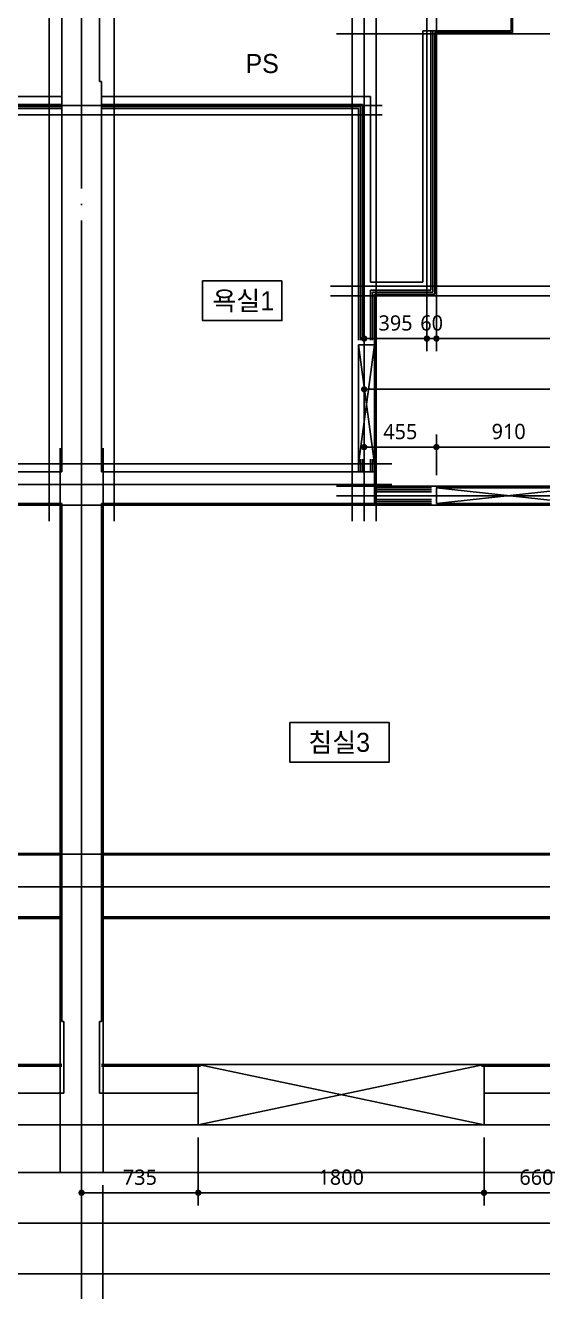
# Model space of a CAD drawing. Header units: millimetres. Extents: x 0 to 92204, y -190080 to 23760.
# Drawn here: x 58078 to 61336, y -67121 to -59140 of the extents above; entities that cross this region are included whole.
import ezdxf
from ezdxf.enums import TextEntityAlignment as Align
from ezdxf.xclip import XClip

# ---------------------------------------------------------------- set-up
doc = ezdxf.new("R2010")
doc.units = ezdxf.units.MM
doc.header["$LTSCALE"] = 100
doc.header["$XCLIPFRAME"] = 0
for name, pattern in [('AUDIT_D_220706163347-0', [0]), ('CEN', [62, 60, -1, 0, -1]), ('HIDDEN', [9.525, 6.35, -3.175])]:
    doc.linetypes.add(name, pattern=pattern)
doc.layers.get('defpoints').update_dxf_attribs({"color": 139})
for name, color, linetype in [('AA-XXXX-DIMS', 7, 'Continuous'), ('CEN_CON', 1, 'CEN'), ('CEN_WALL', 12, 'CEN'), ('CONC', 2, 'Continuous'), ('DIM', 7, 'AUDIT_D_220706163347-0'), ('ELE3_CON', 7, 'Continuous'), ('MC', 135, 'Continuous'), ('ROM', 7, 'AUDIT_D_220706163347-0'), ('WAL_DRY', 7, 'Continuous'), ('실명', 3, 'AUDIT_D_220706163347-0'), ('실명박스', 7, 'AUDIT_D_220706163347-0'), ('창호-open', 4, 'Continuous'), ('확장', 8, 'HIDDEN')]:
    doc.layers.add(name, color=color, linetype=linetype)
doc.layers.add('AA-XXXX-MC', color=153, linetype='AUDIT_D_220706163347-0', plot=False)
doc.styles.add('HAUD01', font='Dotum.ttf')
doc.styles.add('맑은 고딕', font='malgun.ttf')
doc.styles.add('맑은고딕', font='malgun.ttf', dxfattribs={"width": 0.9})
doc.dimstyles.new('DIM_40', dxfattribs={"dimscale": 40, "dimtxt": 3, "dimasz": 1, "dimexe": 2, "dimexo": 2, "dimgap": 1, "dimtad": 1, "dimdec": 0, "dimzin": 0, "dimdsep": 46, "dimtxsty": '맑은고딕', "dimblk1": 'DIMDOT', "dimblk2": 'DIMDOT', "dimsah": 1, "dimcen": 0.09, "dimdle": 2, "dimclrd": 7, "dimclre": 7, "dimclrt": 3, "dimadec": 0, "dimazin": 0, "dimtfac": 1, "dimtdec": 0, "dimtix": 1, "dimtmove": 2, "dimatfit": 3, "dimldrblk": 'DIMDOT', "dimfxl": 2, "dimtolj": 1, "dimtzin": 0, "dimarcsym": 0})
doc.dimstyles.new('MCDIM_40', dxfattribs={"dimscale": 40, "dimtxt": 3, "dimasz": 1, "dimexe": 2, "dimexo": 2, "dimgap": 1, "dimtad": 1, "dimdec": 0, "dimzin": 0, "dimdsep": 46, "dimtxsty": '맑은고딕', "dimblk1": 'ARCHTICK', "dimblk2": 'ARCHTICK', "dimsah": 1, "dimcen": 0.09, "dimdle": 2, "dimclrd": 7, "dimclre": 7, "dimclrt": 3, "dimadec": 0, "dimazin": 0, "dimtfac": 1, "dimtdec": 0, "dimtix": 1, "dimtmove": 2, "dimatfit": 3, "dimldrblk": 'ARCHTICK', "dimfxl": 1, "dimtolj": 1, "dimtzin": 0, "dimarcsym": 0})
doc.dimstyles.new('NDIM40-in', dxfattribs={"dimscale": 40, "dimtxt": 2.4, "dimasz": 1, "dimexe": 2, "dimexo": 2, "dimgap": 1.2, "dimtad": 1, "dimdec": 0, "dimrnd": 0.25, "dimzin": 0, "dimdsep": 46, "dimtxsty": '맑은 고딕', "dimblk": 'DOT', "dimcen": 5, "dimclrd": 256, "dimclre": 256, "dimclrt": 3, "dimadec": 0, "dimazin": 0, "dimtfac": 1, "dimtdec": 0, "dimtix": 1, "dimtmove": 2, "dimatfit": 1, "dimldrblk": 'DIMDOT', "dimfxl": 0, "dimtolj": 1, "dimtzin": 0, "dimarcsym": 0})

# ---------------------------------------------------------------- blocks, each defined once
blk = doc.blocks.new('U-84B(확장)')
at = {"layer": 'CEN_CON'}
for p, q in [((0, -300), (0, 7375)), ((0, 4035), (1955, 4035)), ((0, 0), (15500, 0))]:
    blk.add_line(p, q, dxfattribs=at)
at = {"layer": 'CEN_WALL'}
for p, q in [((1780, 7375), (1780, 3805)), ((2175, 5125), (2175, 7375)), ((0, 6425), (1894, 6425)), ((6925, 5285), (1567.2, 5285)), ((6275, 3965), (1605, 3965)), ((0, 1500), (10995, 1500))]:
    blk.add_line(p, q, dxfattribs=at)
at = {"layer": 'CONC'}
for p, q in [((112, 6575), (112, 7025)), ((112, 6575), (125, 6575)), ((125, 4115), (125, 6575)), ((125, 4115), (1845, 4115)), ((1845, 4115), (1845, 3915)), ((125, 650), (125, 3915)), ((125, 3915), (1845, 3915)), ((112, 650), (112, 200)), ((112, 650), (125, 650)), ((112, 200), (735, 200)), ((735, 200), (735, 0)), ((2535, 200), (3705, 200)), ((2535, 200), (2535, 0)), ((0, 0), (735, 0)), ((2535, 0), (3705, 0))]:
    blk.add_line(p, q, dxfattribs=at)
at = {"layer": 'ELE3_CON'}
blk.add_line((2535, 0), (735, 0), dxfattribs=at)
at = {"layer": 'MC'}
for p, q in [((205, 7375), (205, 3805)), ((1705, 7375), (1705, 3805)), ((1855, 7375), (1855, 3805)), ((2235, 5125), (2235, 7375)), ((6925, 6875), (1605, 6875)), ((0, 6365), (1894, 6365)), ((6925, 5225), (1567.2, 5225)), ((135, -300), (135, 4265)), ((0, 4165), (1955, 4165)), ((6275, 4025), (1605, 4025)), ((6275, 3905), (0, 3905)), ((0, 1705), (10995, 1705))]:
    blk.add_line(p, q, dxfattribs=at)
at = {"layer": 'WAL_DRY'}
for p, q in [((2705, 6895), (2705, 7175)), ((2715, 6885), (2715, 7175)), ((2150, 5310), (2150, 6895)), ((2212.5, 6895), (2150, 6895)), ((2200, 5260), (2200, 6895)), ((2212.5, 5247.5), (2212.5, 6895)), ((2705, 6895), (2212.5, 6895)), ((2715, 6885), (2225, 6885)), ((2225, 5235), (2225, 6885)), ((125, 6480), (1820, 6480)), ((1820, 6480), (1820, 5310)), ((125, 6430), (1770, 6430)), ((125, 6417.5), (1757.5, 6417.5)), ((125, 6405), (1745, 6405)), ((1745, 6405), (1745, 4945)), ((1757.5, 6417.5), (1757.5, 4945)), ((1770, 6430), (1770, 4945)), ((2150, 5310), (1820, 5310)), ((1820, 5260), (1820, 4945)), ((2200, 5260), (1820, 5260)), ((1832.5, 5247.5), (1832.5, 4945)), ((2212.5, 5247.5), (1832.5, 5247.5)), ((1845, 5235), (1845, 4915)), ((2225, 5235), (1845, 5235)), ((1745, 4195), (1745, 4115)), ((1757.5, 4195), (1757.5, 4115)), ((1770, 4195), (1770, 4115)), ((1820, 4195), (1820, 4115)), ((1832.5, 4195), (1832.5, 4115)), ((1845, 4195), (1845, 4115)), ((2205, 4015), (1845, 4015)), ((2205, 4002.5), (1845, 4002.5)), ((2205, 3990), (1845, 3990)), ((2205, 3940), (1845, 3940)), ((2205, 3927.5), (1845, 3927.5)), ((2205, 3915), (1845, 3915)), ((125, 380), (750, 380)), ((125, 370), (750, 370)), ((2520, 380), (3720, 380)), ((2520, 370), (3720, 370))]:
    blk.add_line(p, q, dxfattribs=at)
at = {"layer": '확장', "ltscale": 0.5, "const_width": 20, "flags": 128}
for points in [[(10685, 1705), (125, 1705)], [(10685, 1305), (125, 1305)]]:
    blk.add_lwpolyline(points, dxfattribs=at)
blk = doc.blocks.new('U-84A(확장)2')
at = {"layer": 'CEN_CON'}
for p, q in [((0, -300), (0, 7375)), ((0, 4035), (1955, 4035)), ((0, 0), (15235, 0))]:
    blk.add_line(p, q, dxfattribs=at)
at = {"layer": 'CEN_WALL'}
for p, q in [((0, 6425), (1894, 6425)), ((0, 1500), (10995, 1500))]:
    blk.add_line(p, q, dxfattribs=at)
at = {"layer": 'CONC'}
for p, q in [((125, 4115), (125, 7025)), ((125, 4115), (1845, 4115)), ((125, 650), (125, 3915)), ((125, 3915), (1845, 3915)), ((112, 650), (112, 200)), ((112, 650), (125, 650)), ((112, 200), (735, 200)), ((0, 0), (735, 0))]:
    blk.add_line(p, q, dxfattribs=at)
at = {"layer": 'MC'}
for p, q in [((205, 7375), (205, 3805)), ((0, 6365), (1894, 6365)), ((135, -300), (135, 4265)), ((0, 4165), (1955, 4165)), ((6275, 3905), (0, 3905)), ((0, 1705), (10995, 1705))]:
    blk.add_line(p, q, dxfattribs=at)
at = {"layer": 'WAL_DRY'}
for p, q in [((125, 6480), (1770, 6480)), ((125, 6430), (1770, 6430)), ((125, 6417.5), (1757.5, 6417.5)), ((125, 6405), (1745, 6405)), ((125, 380), (750, 380)), ((125, 370), (750, 370))]:
    blk.add_line(p, q, dxfattribs=at)
at = {"layer": '확장', "ltscale": 0.5, "const_width": 20, "flags": 128}
for points in [[(10685, 1705), (125, 1705)], [(10685, 1305), (125, 1305)]]:
    blk.add_lwpolyline(points, dxfattribs=at)
blk = doc.blocks.new('DIMDOT')
at = {"layer": 'AA-XXXX-DIMS'}
for p, q in [((-1.5, 0), (1.5, 0)), ((0, -1.5), (0, 1.5))]:
    blk.add_line(p, q, dxfattribs=at)
for radius in [0.5, 0.25]:
    blk.add_circle((0, 0), radius, dxfattribs=at)
blk = doc.blocks.new('*D2776')
at = {"layer": 'defpoints', "color": 0, "transparency": 16777216}
for p in [(8278.2, -90129), (23178.2, -90129), (23178.2, -91729)]:
    blk.add_point(p, dxfattribs=at)
at = {"layer": 'DIM', "color": 7, "lineweight": -2, "transparency": 16777216}
for p, q in [((8278.2, -90209), (8278.2, -91809)), ((23178.2, -90209), (23178.2, -91809)), ((8318.2, -91729), (23138.2, -91729))]:
    blk.add_line(p, q, dxfattribs=at)
at = {"layer": 'DIM', "color": 7, "lineweight": -2, "transparency": 16777216, "xscale": 40, "yscale": 40, "zscale": 40, "rotation": 180}
blk.add_blockref('DIMDOT', (8278.2, -91729), dxfattribs=at)
at = {"layer": 'DIM', "color": 7, "lineweight": -2, "transparency": 16777216, "xscale": 40, "yscale": 40, "zscale": 40}
blk.add_blockref('DIMDOT', (23178.2, -91729), dxfattribs=at)
at = {"layer": 'DIM', "color": 3, "transparency": 16777216, "insert": (15728.2, -91628.9), "char_height": 120, "attachment_point": 5, "style": 'HAUD01'}
blk.add_mtext('\\A1;14900', dxfattribs=at)
blk = doc.blocks.new('*D2777')
at = {"layer": 'defpoints', "color": 0, "transparency": 16777216}
for p in [(8278.2, -90129), (11473.2, -90129), (11473.2, -91409)]:
    blk.add_point(p, dxfattribs=at)
at = {"layer": 'DIM', "color": 7, "lineweight": -2, "transparency": 16777216}
for p, q in [((8278.2, -90209), (8278.2, -91489)), ((11473.2, -90209), (11473.2, -91489)), ((8318.2, -91409), (11433.2, -91409))]:
    blk.add_line(p, q, dxfattribs=at)
at = {"layer": 'DIM', "color": 7, "lineweight": -2, "transparency": 16777216, "xscale": 40, "yscale": 40, "zscale": 40, "rotation": 180}
blk.add_blockref('DIMDOT', (8278.2, -91409), dxfattribs=at)
at = {"layer": 'DIM', "color": 7, "lineweight": -2, "transparency": 16777216, "xscale": 40, "yscale": 40, "zscale": 40}
blk.add_blockref('DIMDOT', (11473.2, -91409), dxfattribs=at)
at = {"layer": 'DIM', "color": 3, "transparency": 16777216, "insert": (9875.7, -91308.9), "char_height": 120, "attachment_point": 5, "style": 'HAUD01'}
blk.add_mtext('\\A1;3195', dxfattribs=at)
blk = doc.blocks.new('_ArchTick')
at = {"color": 0, "linetype": 'ByBlock', "const_width": 0.15}
blk.add_lwpolyline([(-0.5, -0.5), (0.5, 0.5)], dxfattribs=at)
blk = doc.blocks.new('*D2781')
at = {"layer": 'defpoints', "color": 0, "transparency": 16777216}
for p in [(8278.2, -90129), (8413.2, -90129), (8413.2, -91089)]:
    blk.add_point(p, dxfattribs=at)
at = {"layer": 'DIM', "color": 7, "lineweight": -2, "transparency": 16777216}
for p, q in [((8278.2, -90209), (8278.2, -91169)), ((8413.2, -90209), (8413.2, -91169)), ((8278.2, -91089), (8238.2, -91089)), ((8278.2, -91089), (8413.2, -91089)), ((8413.2, -91089), (8453.2, -91089))]:
    blk.add_line(p, q, dxfattribs=at)
at = {"layer": 'DIM', "color": 7, "lineweight": -2, "transparency": 16777216, "xscale": 40, "yscale": 40, "zscale": 40}
blk.add_blockref('_ArchTick', (8278.2, -91089), dxfattribs=at)
at = {"layer": 'DIM', "color": 7, "lineweight": -2, "transparency": 16777216, "xscale": 40, "yscale": 40, "zscale": 40, "rotation": 180}
blk.add_blockref('_ArchTick', (8413.2, -91089), dxfattribs=at)
at = {"layer": 'DIM', "color": 3, "transparency": 16777216, "insert": (8345.7, -90988.9), "char_height": 120, "attachment_point": 5, "style": 'HAUD01'}
blk.add_mtext('\\A1;135', dxfattribs=at)
blk = doc.blocks.new('*D2782')
at = {"layer": 'defpoints', "color": 0, "transparency": 16777216}
for p in [(8413.2, -90129), (11413.2, -90129), (11413.2, -91089)]:
    blk.add_point(p, dxfattribs=at)
at = {"layer": 'DIM', "color": 7, "lineweight": -2, "transparency": 16777216}
for p, q in [((8413.2, -90209), (8413.2, -91169)), ((11413.2, -90209), (11413.2, -91169)), ((8333.2, -91089), (11493.2, -91089))]:
    blk.add_line(p, q, dxfattribs=at)
at = {"layer": 'DIM', "color": 7, "lineweight": -2, "transparency": 16777216, "xscale": 40, "yscale": 40, "zscale": 40, "rotation": 180}
blk.add_blockref('_ArchTick', (8413.2, -91089), dxfattribs=at)
at = {"layer": 'DIM', "color": 7, "lineweight": -2, "transparency": 16777216, "xscale": 40, "yscale": 40, "zscale": 40}
blk.add_blockref('_ArchTick', (11413.2, -91089), dxfattribs=at)
at = {"layer": 'DIM', "color": 3, "transparency": 16777216, "insert": (9913.2, -90988.9), "char_height": 120, "attachment_point": 5, "style": 'HAUD01'}
blk.add_mtext('\\A1;3000', dxfattribs=at)
blk = doc.blocks.new('_Dot')
at = {"color": 0, "linetype": 'ByBlock', "lineweight": -2}
blk.add_line((-0.5, 0), (-1, 0), dxfattribs=at)
at = {"color": 0, "linetype": 'ByBlock', "const_width": 0.5}
blk.add_lwpolyline([(-0.25, 0, 1), (0.25, 0, 1)], format="xyb", close=True, dxfattribs=at)
blk = doc.blocks.new('*D712')
at = {"layer": 'defpoints', "color": 0, "transparency": 16777216}
for p in [(58432.2, -66069), (59167.2, -66069), (59167.2, -66497.8)]:
    blk.add_point(p, dxfattribs=at)
at = {"layer": 'DIM', "lineweight": -2, "transparency": 16777216}
for p, q in [((58432.2, -66149), (58432.2, -66577.8)), ((59167.2, -66149), (59167.2, -66577.8)), ((58472.2, -66497.8), (59127.2, -66497.8))]:
    blk.add_line(p, q, dxfattribs=at)
at = {"layer": 'DIM', "lineweight": -2, "transparency": 16777216, "xscale": 40, "yscale": 40, "zscale": 40, "rotation": 180}
blk.add_blockref('_Dot', (58432.2, -66497.8), dxfattribs=at)
at = {"layer": 'DIM', "lineweight": -2, "transparency": 16777216, "xscale": 40, "yscale": 40, "zscale": 40}
blk.add_blockref('_Dot', (59167.2, -66497.8), dxfattribs=at)
at = {"layer": 'DIM', "color": 3, "transparency": 16777216, "insert": (58799.7, -66400.2), "char_height": 96, "attachment_point": 5, "style": '맑은 고딕'}
blk.add_mtext('\\A1;735', dxfattribs=at)
blk = doc.blocks.new('*D713')
at = {"layer": 'defpoints', "color": 0, "transparency": 16777216}
for p in [(59167.2, -66069), (60967.2, -66069), (60967.2, -66497.8)]:
    blk.add_point(p, dxfattribs=at)
at = {"layer": 'DIM', "lineweight": -2, "transparency": 16777216}
for p, q in [((59167.2, -66149), (59167.2, -66577.8)), ((60967.2, -66149), (60967.2, -66577.8)), ((59207.2, -66497.8), (60927.2, -66497.8))]:
    blk.add_line(p, q, dxfattribs=at)
at = {"layer": 'DIM', "lineweight": -2, "transparency": 16777216, "xscale": 40, "yscale": 40, "zscale": 40, "rotation": 180}
blk.add_blockref('_Dot', (59167.2, -66497.8), dxfattribs=at)
at = {"layer": 'DIM', "lineweight": -2, "transparency": 16777216, "xscale": 40, "yscale": 40, "zscale": 40}
blk.add_blockref('_Dot', (60967.2, -66497.8), dxfattribs=at)
at = {"layer": 'DIM', "color": 3, "transparency": 16777216, "insert": (60067.2, -66399.9), "char_height": 96, "attachment_point": 5, "style": '맑은 고딕'}
blk.add_mtext('\\A1;1800', dxfattribs=at)
blk = doc.blocks.new('*D722')
at = {"layer": 'defpoints', "color": 0, "transparency": 16777216}
for p in [(60967.2, -66069), (61627.2, -66069), (61627.2, -66497.8)]:
    blk.add_point(p, dxfattribs=at)
at = {"layer": 'DIM', "lineweight": -2, "transparency": 16777216}
for p, q in [((60967.2, -66149), (60967.2, -66577.8)), ((61627.2, -66149), (61627.2, -66577.8)), ((61007.2, -66497.8), (61587.2, -66497.8))]:
    blk.add_line(p, q, dxfattribs=at)
at = {"layer": 'DIM', "lineweight": -2, "transparency": 16777216, "xscale": 40, "yscale": 40, "zscale": 40, "rotation": 180}
blk.add_blockref('_Dot', (60967.2, -66497.8), dxfattribs=at)
at = {"layer": 'DIM', "lineweight": -2, "transparency": 16777216, "xscale": 40, "yscale": 40, "zscale": 40}
blk.add_blockref('_Dot', (61627.2, -66497.8), dxfattribs=at)
at = {"layer": 'DIM', "color": 3, "transparency": 16777216, "insert": (61297.2, -66400.2), "char_height": 96, "attachment_point": 5, "style": '맑은 고딕'}
blk.add_mtext('\\A1;660', dxfattribs=at)
blk = doc.blocks.new('*D718')
at = {"layer": 'defpoints', "color": 0, "transparency": 16777216}
for p in [(60212.2, -60844), (60607.2, -60844), (60607.2, -61113.7)]:
    blk.add_point(p, dxfattribs=at)
at = {"layer": 'DIM', "lineweight": -2, "transparency": 16777216}
for p, q in [((60212.2, -60924), (60212.2, -61193.7)), ((60607.2, -60924), (60607.2, -61193.7)), ((60252.2, -61113.7), (60567.2, -61113.7))]:
    blk.add_line(p, q, dxfattribs=at)
at = {"layer": 'DIM', "lineweight": -2, "transparency": 16777216, "xscale": 40, "yscale": 40, "zscale": 40, "rotation": 180}
blk.add_blockref('_Dot', (60212.2, -61113.7), dxfattribs=at)
at = {"layer": 'DIM', "lineweight": -2, "transparency": 16777216, "xscale": 40, "yscale": 40, "zscale": 40}
blk.add_blockref('_Dot', (60607.2, -61113.7), dxfattribs=at)
at = {"layer": 'DIM', "color": 3, "transparency": 16777216, "insert": (60409.7, -61016.1), "char_height": 96, "attachment_point": 5, "style": '맑은 고딕'}
blk.add_mtext('\\A1;395', dxfattribs=at)
blk = doc.blocks.new('*D719')
at = {"layer": 'defpoints', "color": 0, "transparency": 16777216}
for p in [(60607.2, -60844), (60667.2, -60844), (60667.2, -61113.7)]:
    blk.add_point(p, dxfattribs=at)
at = {"layer": 'DIM', "lineweight": -2, "transparency": 16777216}
for p, q in [((60607.2, -60924), (60607.2, -61193.7)), ((60667.2, -60924), (60667.2, -61193.7)), ((60567.2, -61113.7), (60527.2, -61113.7)), ((60607.2, -61113.7), (60667.2, -61113.7)), ((60707.2, -61113.7), (60747.2, -61113.7))]:
    blk.add_line(p, q, dxfattribs=at)
at = {"layer": 'DIM', "lineweight": -2, "transparency": 16777216, "xscale": 40, "yscale": 40, "zscale": 40}
blk.add_blockref('_Dot', (60607.2, -61113.7), dxfattribs=at)
at = {"layer": 'DIM', "lineweight": -2, "transparency": 16777216, "xscale": 40, "yscale": 40, "zscale": 40, "rotation": 180}
blk.add_blockref('_Dot', (60667.2, -61113.7), dxfattribs=at)
at = {"layer": 'DIM', "color": 3, "transparency": 16777216, "insert": (60637.2, -61016.1), "char_height": 96, "attachment_point": 5, "style": '맑은 고딕'}
blk.add_mtext('\\A1;60', dxfattribs=at)
blk = doc.blocks.new('*D720')
at = {"layer": 'defpoints', "color": 0, "transparency": 16777216}
for p in [(60667.2, -60844), (63067.2, -60844), (63067.2, -61113.7)]:
    blk.add_point(p, dxfattribs=at)
at = {"layer": 'DIM', "lineweight": -2, "transparency": 16777216}
for p, q in [((60667.2, -60924), (60667.2, -61193.7)), ((63067.2, -60924), (63067.2, -61193.7)), ((60707.2, -61113.7), (63027.2, -61113.7))]:
    blk.add_line(p, q, dxfattribs=at)
at = {"layer": 'DIM', "lineweight": -2, "transparency": 16777216, "xscale": 40, "yscale": 40, "zscale": 40, "rotation": 180}
blk.add_blockref('_Dot', (60667.2, -61113.7), dxfattribs=at)
at = {"layer": 'DIM', "lineweight": -2, "transparency": 16777216, "xscale": 40, "yscale": 40, "zscale": 40}
blk.add_blockref('_Dot', (63067.2, -61113.7), dxfattribs=at)
at = {"layer": 'DIM', "color": 3, "transparency": 16777216, "insert": (61867.2, -61016.1), "char_height": 96, "attachment_point": 5, "style": '맑은 고딕'}
blk.add_mtext('\\A1;2400', dxfattribs=at)
blk = doc.blocks.new('*D738')
at = {"layer": 'defpoints', "color": 0, "transparency": 16777216}
for p in [(60212.2, -60844), (65147.2, -60844), (65147.2, -61433.7)]:
    blk.add_point(p, dxfattribs=at)
at = {"layer": 'DIM', "lineweight": -2, "transparency": 16777216}
for p, q in [((60212.2, -60924), (60212.2, -61513.7)), ((65147.2, -60924), (65147.2, -61513.7)), ((60252.2, -61433.7), (65107.2, -61433.7))]:
    blk.add_line(p, q, dxfattribs=at)
at = {"layer": 'DIM', "lineweight": -2, "transparency": 16777216, "xscale": 40, "yscale": 40, "zscale": 40, "rotation": 180}
blk.add_blockref('_Dot', (60212.2, -61433.7), dxfattribs=at)
at = {"layer": 'DIM', "lineweight": -2, "transparency": 16777216, "xscale": 40, "yscale": 40, "zscale": 40}
blk.add_blockref('_Dot', (65147.2, -61433.7), dxfattribs=at)
at = {"layer": 'DIM', "color": 3, "transparency": 16777216, "insert": (62679.7, -61336.1), "char_height": 96, "attachment_point": 5, "style": '맑은 고딕'}
blk.add_mtext('\\A1;4935', dxfattribs=at)
blk = doc.blocks.new('*D743')
at = {"layer": 'defpoints', "color": 0, "transparency": 16777216}
for p in [(60667.2, -61797.6), (60212.2, -62054), (60667.2, -62054)]:
    blk.add_point(p, dxfattribs=at)
at = {"layer": 'DIM', "lineweight": -2, "transparency": 16777216}
for p, q in [((60212.2, -61974), (60212.2, -61717.6)), ((60667.2, -61974), (60667.2, -61717.6)), ((60252.2, -61797.6), (60627.2, -61797.6))]:
    blk.add_line(p, q, dxfattribs=at)
at = {"layer": 'DIM', "lineweight": -2, "transparency": 16777216, "xscale": 40, "yscale": 40, "zscale": 40, "rotation": 180}
blk.add_blockref('_Dot', (60212.2, -61797.6), dxfattribs=at)
at = {"layer": 'DIM', "lineweight": -2, "transparency": 16777216, "xscale": 40, "yscale": 40, "zscale": 40}
blk.add_blockref('_Dot', (60667.2, -61797.6), dxfattribs=at)
at = {"layer": 'DIM', "color": 3, "transparency": 16777216, "insert": (60439.7, -61700.8), "char_height": 96, "attachment_point": 5, "style": '맑은 고딕'}
blk.add_mtext('\\A1;455', dxfattribs=at)
blk = doc.blocks.new('*D744')
at = {"layer": 'defpoints', "color": 0, "transparency": 16777216}
for p in [(61577.2, -61797.6), (60667.2, -62054), (61577.2, -62054)]:
    blk.add_point(p, dxfattribs=at)
at = {"layer": 'DIM', "lineweight": -2, "transparency": 16777216}
for p, q in [((60667.2, -61974), (60667.2, -61717.6)), ((61577.2, -61974), (61577.2, -61717.6)), ((60707.2, -61797.6), (61537.2, -61797.6))]:
    blk.add_line(p, q, dxfattribs=at)
at = {"layer": 'DIM', "lineweight": -2, "transparency": 16777216, "xscale": 40, "yscale": 40, "zscale": 40, "rotation": 180}
blk.add_blockref('_Dot', (60667.2, -61797.6), dxfattribs=at)
at = {"layer": 'DIM', "lineweight": -2, "transparency": 16777216, "xscale": 40, "yscale": 40, "zscale": 40}
blk.add_blockref('_Dot', (61577.2, -61797.6), dxfattribs=at)
at = {"layer": 'DIM', "color": 3, "transparency": 16777216, "insert": (61122.2, -61699.8), "char_height": 96, "attachment_point": 5, "style": '맑은 고딕'}
blk.add_mtext('\\A1;910', dxfattribs=at)
blk = doc.blocks.new('DIM-1108')
at = {"layer": 'DIM'}
for base, p1, p2, dimstyle, override, picture, middle in [((8413.2, -91089), (8278.2, -90129), (8413.2, -90129), 'MCDIM_40', {"dimtxsty": 'HAUD01'}, '*D2781', (8345.7, -90988.9)), ((23178.2, -91729), (8278.2, -90129), (23178.2, -90129), 'DIM_40', {"dimscale": 40, "dimtxsty": 'HAUD01'}, '*D2776', (15728.2, -91628.9)), ((11473.2, -91409), (8278.2, -90129), (11473.2, -90129), 'DIM_40', {"dimscale": 40, "dimtxsty": 'HAUD01'}, '*D2777', (9875.7, -91308.9)), ((11413.2, -91089), (8413.2, -90129), (11413.2, -90129), 'MCDIM_40', {"dimtxsty": 'HAUD01'}, '*D2782', (9913.2, -90988.9))]:
    dim = blk.add_linear_dim(base=base, p1=p1, p2=p2, angle=180, dimstyle=dimstyle, override=override, dxfattribs=at)
    dim.commit()
    dim.dimension.update_dxf_attribs({"geometry": picture, "text_midpoint": middle})

msp = doc.modelspace()

# ---------------------------------------------------------------- linework, layer by layer
at = {"layer": 'AA-XXXX-MC'}
msp.add_line((58432.2, -59704), (57283.6, -59704), dxfattribs=at)
at = {"layer": 'defpoints'}
for points in [[(56643.6, -52229.2), (56643.6, -67009), (74572.2, -67009), (74572.2, -52229.2)], [(56963.6, -52549.2), (56963.6, -66689), (74252.2, -66689), (74252.2, -52549.2)], [(57283.6, -52869.2), (57283.6, -66369), (73932.2, -66369), (73932.2, -52869.2)]]:
    msp.add_lwpolyline(points, close=True, dxfattribs=at)
at = {"layer": '실명박스'}
for points in [[(59694.2, -60750.7), (59694.2, -61000.7), (59194.2, -61000.7), (59194.2, -60750.7)], [(59743.4, -63533.1), (59743.4, -63783.1), (60368.7, -63783.1), (60368.7, -63533.1)]]:
    msp.add_lwpolyline(points, close=True, dxfattribs=at)
at = {"layer": '창호-open'}
for p, q in [((60177.2, -61904), (60277.2, -61154)), ((60177.2, -61154), (60277.2, -61904)), ((61577.2, -62054), (60667.2, -62154)), ((60667.2, -62054), (61577.2, -62154)), ((60967.2, -65689), (59167.2, -66069)), ((59167.2, -65689), (60967.2, -66069))]:
    msp.add_line(p, q, dxfattribs=at)
for points in [[(60177.2, -61154), (60277.2, -61154), (60277.2, -61904), (60177.2, -61904)], [(60667.2, -62154), (61577.2, -62154), (61577.2, -62054), (60667.2, -62054)], [(59167.2, -65689), (60967.2, -65689), (60967.2, -66069), (59167.2, -66069)]]:
    msp.add_lwpolyline(points, close=True, dxfattribs=at)

# ---------------------------------------------------------------- block references
msp.add_blockref('DIM-1108', (50153.9, 23760))
ref = msp.add_blockref('U-84B(확장)', (58432.2, -66069))
XClip(ref).set_block_clipping_path([(-1148.5649148573, -300), (15500, 13199.7934908782)])
ref = msp.add_blockref('U-84A(확장)2', (58432.2, -66069), dxfattribs=dict(xscale=-1))
XClip(ref).set_block_clipping_path([(-15500, -300), (1148.5649148573, 13199.7934908782)])

# ---------------------------------------------------------------- texts
at = {"layer": 'ROM', "color": 3, "style": 'HAUD01'}
msp.add_text('PS', height=120, dxfattribs=at).set_placement((59569.7, -59380.3), align=Align.MIDDLE)
at = {"layer": '실명', "style": 'HAUD01'}
for s, p in [('욕실1', (59450.8, -60874.2)), ('침실3', (60055, -63656.3))]:
    msp.add_text(s, height=120, dxfattribs=at).set_placement(p, align=Align.MIDDLE)

# ---------------------------------------------------------------- dimensions: what is measured, and where the dimension line sits
at = {"layer": 'DIM'}
for base, p1, p2, picture, middle in [((60607.2, -61113.7), (60212.2, -60844), (60607.2, -60844), '*D718', (60409.7, -61016.1)), ((65147.2, -61433.7), (60212.2, -60844), (65147.2, -60844), '*D738', (62679.7, -61336.1)), ((60667.2, -61113.7), (60607.2, -60844), (60667.2, -60844), '*D719', (60637.2, -61016.1)), ((63067.2, -61113.7), (60667.2, -60844), (63067.2, -60844), '*D720', (61867.2, -61016.1)), ((59167.2, -66497.8), (58432.2, -66069), (59167.2, -66069), '*D712', (58799.7, -66400.2)), ((60967.2, -66497.8), (59167.2, -66069), (60967.2, -66069), '*D713', (60067.2, -66399.9)), ((61627.2, -66497.8), (60967.2, -66069), (61627.2, -66069), '*D722', (61297.2, -66400.2))]:
    dim = msp.add_linear_dim(base=base, p1=p1, p2=p2, angle=180, dimstyle='NDIM40-in', override={"dimscale": 40}, dxfattribs=at)
    dim.commit()
    dim.dimension.update_dxf_attribs({"geometry": picture, "text_midpoint": middle})
for base, p1, p2, picture, middle in [((60667.2, -61797.6), (60212.2, -62054), (60667.2, -62054), '*D743', (60439.7, -61700.8)), ((61577.2, -61797.6), (60667.2, -62054), (61577.2, -62054), '*D744', (61122.2, -61699.8))]:
    dim = msp.add_linear_dim(base=base, p1=p1, p2=p2, dimstyle='NDIM40-in', override={"dimscale": 40}, dxfattribs=at)
    dim.commit()
    dim.dimension.update_dxf_attribs({"geometry": picture, "text_midpoint": middle})

doc.saveas('drawing.dxf')
